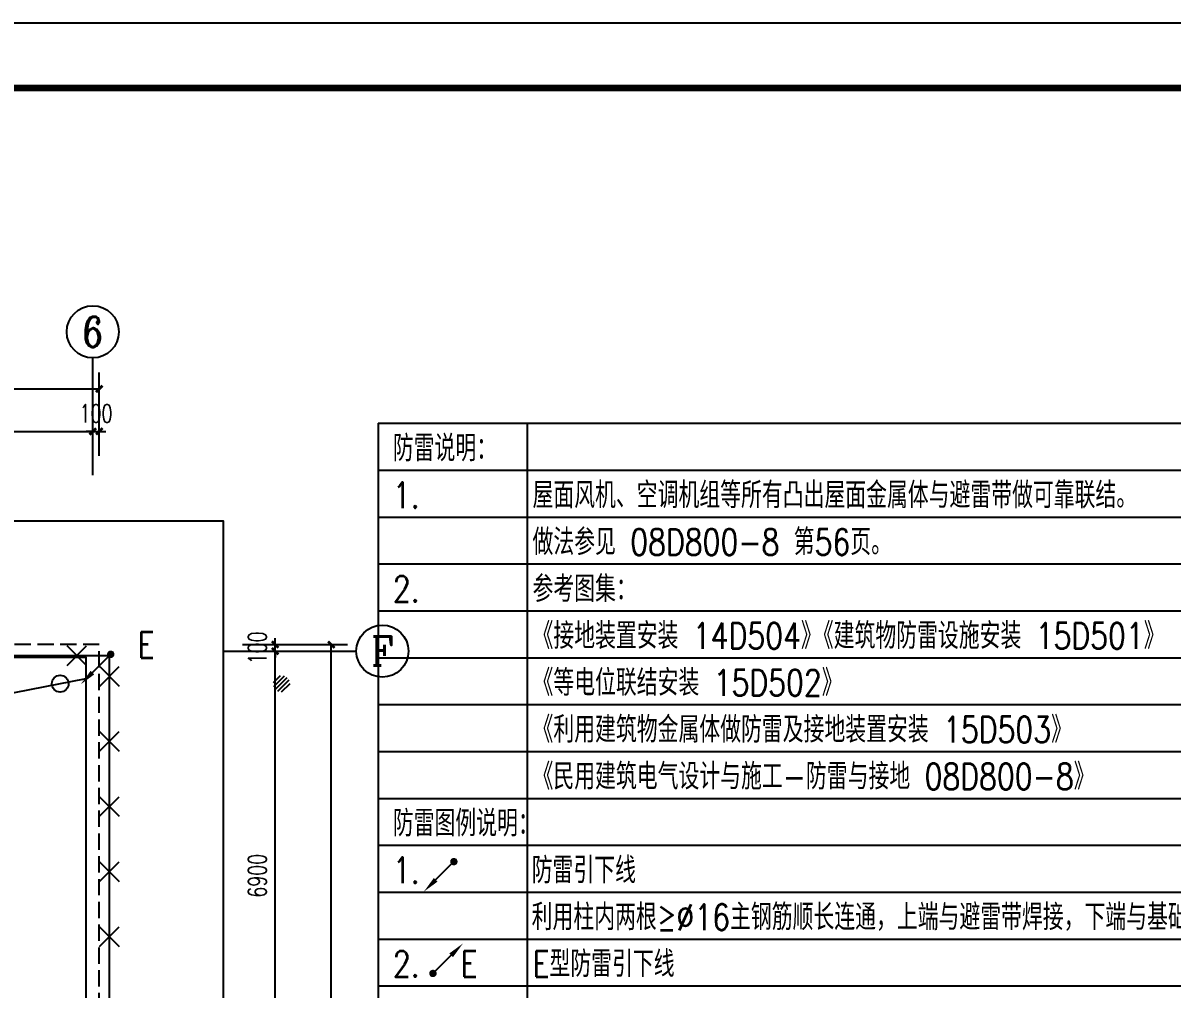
# Model space of a CAD drawing. Extents: x 2350667 to 3185789, y 309667 to 706270.
# Drawn here: x 2406391 to 2424026, y 354232 to 369067 of the extents above; entities that cross this region are included whole.
import ezdxf
from ezdxf.enums import TextEntityAlignment as Align

# ---------------------------------------------------------------- set-up
doc = ezdxf.new("R2010")
doc.units = 0
doc.header["$LTSCALE"] = 1000
doc.linetypes.add('DASH', pattern=[0.35, 0.25, -0.1])
for name, color, linetype in [('0-底图', 7, 'Continuous'), ('A-ANNO-DIMS', 3, 'Continuous'), ('AXIS', 3, 'Continuous'), ('AXIS_TEXT', 7, 'Continuous'), ('BTTK', 7, 'Continuous'), ('LWIRE', 4, 'Continuous'), ('P-FLDR', 7, 'Continuous'), ('PUB_DIM', 3, 'Continuous'), ('PUB_TITLE', 4, 'Continuous'), ('TEL_TEXT', 7, 'Continuous'), ('WIRE-避雷', 4, 'Continuous'), ('表格', 7, 'Continuous')]:
    doc.layers.add(name, color=color, linetype=linetype)
doc.styles.add('_TCH_AXIS', font='COMPLEX', dxfattribs={"bigfont": 'GBCBIG'})
doc.styles.add('_TEL_DIM', font='SIMPLEX', dxfattribs={"width": 0.8, "height": 3.5, "bigfont": 'HZTXT'})
doc.styles.add('A_DIM_T3', font='SIMPLEX', dxfattribs={"width": 0.7, "bigfont": 'HZ'})
doc.styles.add('COMPLEX', font='COMPLEX')
doc.styles.add('HZ(TK)', font='geniso.shx', dxfattribs={"width": 0.9, "bigfont": 'hztxt.shx'})
doc.styles.get("Standard").update_dxf_attribs({"font": 'geniso.shx', "bigfont": 'hztxt.shx'})
doc.dimstyles.new('_TCH_ARCH&&100', dxfattribs={"dimtxt": 280, "dimasz": 100, "dimexe": 250, "dimexo": 300, "dimgap": 135, "dimtad": 1, "dimdec": 0, "dimzin": 0, "dimdsep": 46, "dimtxsty": 'A_DIM_T3', "dimblk": 'ARCHTICK', "dimcen": 0.09, "dimclrt": 7, "dimazin": 2, "dimtfac": 1, "dimtdec": 0, "dimtix": 1, "dimtmove": 2, "dimatfit": 3, "dimfxl": 150, "dimtolj": 1, "dimtzin": 0, "dimarcsym": 0})

# ---------------------------------------------------------------- blocks, each defined once
blk = doc.blocks.new('vhtemplate_2020年新竖式图框_A1')
at = {"layer": 'PUB_TITLE', "color": 7}
blk.add_lwpolyline([(0, 594), (841, 594), (841, 0), (0, 0)], close=True, dxfattribs=at)
at = {"layer": 'PUB_TITLE', "const_width": 1}
blk.add_lwpolyline([(25, 10), (831, 10), (831, 584), (25, 584)], close=True, dxfattribs=at)
at = {"layer": 'BTTK', "color": 4, "style": 'HZ(TK)', "width": 0.9}
for tag, p in [('合作单位', (796, 511.5)), ('建设单位', (796, 209.5)), ('工程名称', (796, 176.5)), ('子项名称', (806, 160)), ('图纸名称', (796, 141))]:
    blk.add_attdef(tag, text='', height=3.5, dxfattribs=at).set_placement(p, align=Align.MIDDLE_CENTER)
for tag, p in [('注册证书号', (808.5, 309.01)), ('注册印章号', (808.5, 301.01)), ('设计号', (806, 193)), ('图别', (789.75, 34)), ('图号', (822.25, 34)), ('版本号', (789.75, 26)), ('日期', (822.25, 26))]:
    blk.add_attdef(tag, text='', height=3.5, dxfattribs=at).set_placement(p, align=Align.MIDDLE)
blk = doc.blocks.new('$TelecSys$00000080')
for p, q in [((-0.7, -0.7), (0, 0)), ((0.104, 0.104), (0.104, 0.104)), ((-0.104, -0.104), (-0.104, -0.104))]:
    blk.add_line(p, q)
at = {"const_width": 0.142}
blk.add_lwpolyline([(0.071, 0, 1), (-0.071, 0, 1)], format="xyb", close=True, dxfattribs=at)
blk.add_solid([(-0.63, -0.77), (-0.77, -0.63), (-1.15, -1.15)])
at = {"width": 0.8, "flags": 9}
blk.add_attdef('A', (0, 0), '', height=0.00002, rotation=180, dxfattribs=at)
blk = doc.blocks.new('$TelecSys$00000079')
for p, q in [((0.7, 0.7), (0, 0)), ((0.104, 0.104), (0.104, 0.104)), ((-0.104, -0.104), (-0.104, -0.104))]:
    blk.add_line(p, q)
at = {"const_width": 0.142}
blk.add_lwpolyline([(-0.071, 0, 1), (0.071, 0, 1)], format="xyb", close=True, dxfattribs=at)
blk.add_solid([(0.63, 0.77), (0.77, 0.63), (1.15, 1.15)])
at = {"width": 0.8, "flags": 9}
blk.add_attdef('A', (0, 0), '', height=0.00002, dxfattribs=at)
blk = doc.blocks.new('$TelecSys$00000009')
for p, q in [((-0.5, 0.5), (0.5, -0.5)), ((0.5, 0.5), (-0.5, -0.5))]:
    blk.add_line(p, q)
blk = doc.blocks.new('_ArchTick')
at = {"color": 0, "linetype": 'ByBlock', "const_width": 0.4}
blk.add_lwpolyline([(-0.5, -0.5), (0.5, 0.5)], dxfattribs=at)
blk = doc.blocks.new('*D824')
at = {"layer": 'A-ANNO-DIMS', "color": 0, "lineweight": -2, "transparency": 16777216}
for p, q in [((2842852, -42193), (2843602, -42193)), ((2843352, -49093), (2843352, -42193)), ((2842852, -49093), (2843602, -49093))]:
    blk.add_line(p, q, dxfattribs=at)
at = {"layer": 'Defpoints', "color": 0, "transparency": 16777216}
for p in [(2842552, -42193), (2843352, -42193), (2842552, -49093)]:
    blk.add_point(p, dxfattribs=at)
at = {"layer": 'A-ANNO-DIMS', "color": 0, "lineweight": -2, "transparency": 16777216, "xscale": 100, "yscale": 100, "zscale": 100}
for p, rotation in [((2843352, -42193), 90), ((2843352, -49093), 270)]:
    blk.add_blockref('_ArchTick', p, dxfattribs=dict(at, rotation=rotation))
at = {"layer": 'A-ANNO-DIMS', "color": 7, "transparency": 16777216, "insert": (2843077, -45643), "char_height": 280, "attachment_point": 5, "rotation": 90, "style": 'A_DIM_T3'}
blk.add_mtext('\\A1;6900', dxfattribs=at)
blk = doc.blocks.new('*D825')
at = {"layer": 'A-ANNO-DIMS', "color": 0, "lineweight": -2, "transparency": 16777216}
for p, q in [((2842852, -42093), (2843602, -42093)), ((2843352, -42093), (2843352, -41993)), ((2843352, -42193), (2843352, -42093)), ((2842852, -42193), (2843602, -42193)), ((2843352, -42193), (2843352, -42293))]:
    blk.add_line(p, q, dxfattribs=at)
at = {"layer": 'Defpoints', "color": 0, "transparency": 16777216}
for p in [(2842552, -42093), (2843352, -42093), (2842552, -42193)]:
    blk.add_point(p, dxfattribs=at)
at = {"layer": 'A-ANNO-DIMS', "color": 0, "lineweight": -2, "transparency": 16777216, "xscale": 100, "yscale": 100, "zscale": 100}
for p, rotation in [((2843352, -42093), 270), ((2843352, -42193), 90)]:
    blk.add_blockref('_ArchTick', p, dxfattribs=dict(at, rotation=rotation))
at = {"layer": 'A-ANNO-DIMS', "color": 7, "transparency": 16777216, "insert": (2843077, -42143), "char_height": 280, "attachment_point": 5, "rotation": 90, "style": 'A_DIM_T3'}
blk.add_mtext('\\A1;100', dxfattribs=at)
blk = doc.blocks.new('*D826')
at = {"layer": 'Defpoints', "color": 0, "transparency": 16777216}
for p in [(2842552, -42093), (2844213, -42093), (2842552, -77093)]:
    blk.add_point(p, dxfattribs=at)
at = {"layer": 'PUB_DIM', "color": 0, "lineweight": -2, "transparency": 16777216}
for p, q in [((2842852, -42093), (2844463, -42093)), ((2844213, -77093), (2844213, -42093)), ((2842852, -77093), (2844463, -77093))]:
    blk.add_line(p, q, dxfattribs=at)
at = {"layer": 'PUB_DIM', "color": 0, "lineweight": -2, "transparency": 16777216, "xscale": 100, "yscale": 100, "zscale": 100}
for p, rotation in [((2844213, -42093), 90), ((2844213, -77093), 270)]:
    blk.add_blockref('_ArchTick', p, dxfattribs=dict(at, rotation=rotation))
at = {"layer": 'PUB_DIM', "color": 7, "transparency": 16777216, "insert": (2843938, -59593), "char_height": 280, "attachment_point": 5, "rotation": 90, "style": 'A_DIM_T3'}
blk.add_mtext('\\A1;35000', dxfattribs=at)
blk = doc.blocks.new('*D839')
at = {"layer": 'A-ANNO-DIMS', "color": 0, "lineweight": -2, "transparency": 16777216}
for p, q in [((2833652, -39192), (2833652, -38569)), ((2840552, -39192), (2840552, -38569)), ((2833652, -38819), (2840552, -38819))]:
    blk.add_line(p, q, dxfattribs=at)
at = {"layer": 'Defpoints', "color": 0, "transparency": 16777216}
for p in [(2840552, -38819), (2833652, -39492), (2840552, -39492)]:
    blk.add_point(p, dxfattribs=at)
at = {"layer": 'A-ANNO-DIMS', "color": 0, "lineweight": -2, "transparency": 16777216, "xscale": 100, "yscale": 100, "zscale": 100, "rotation": 180}
blk.add_blockref('_ArchTick', (2833652, -38819), dxfattribs=at)
at = {"layer": 'A-ANNO-DIMS', "color": 0, "lineweight": -2, "transparency": 16777216, "xscale": 100, "yscale": 100, "zscale": 100}
blk.add_blockref('_ArchTick', (2840552, -38819), dxfattribs=at)
at = {"layer": 'A-ANNO-DIMS', "color": 7, "transparency": 16777216, "insert": (2837102, -38544), "char_height": 280, "attachment_point": 5, "style": 'A_DIM_T3'}
blk.add_mtext('\\A1;6900', dxfattribs=at)
blk = doc.blocks.new('*D840')
at = {"layer": 'A-ANNO-DIMS', "color": 0, "lineweight": -2, "transparency": 16777216}
for p, q in [((2840552, -39192), (2840552, -38569)), ((2840652, -39192), (2840652, -38569)), ((2840552, -38819), (2840452, -38819)), ((2840552, -38819), (2840652, -38819)), ((2840652, -38819), (2840752, -38819))]:
    blk.add_line(p, q, dxfattribs=at)
at = {"layer": 'Defpoints', "color": 0, "transparency": 16777216}
for p in [(2840652, -38819), (2840552, -39492), (2840652, -39492)]:
    blk.add_point(p, dxfattribs=at)
at = {"layer": 'A-ANNO-DIMS', "color": 0, "lineweight": -2, "transparency": 16777216, "xscale": 100, "yscale": 100, "zscale": 100}
blk.add_blockref('_ArchTick', (2840552, -38819), dxfattribs=at)
at = {"layer": 'A-ANNO-DIMS', "color": 0, "lineweight": -2, "transparency": 16777216, "xscale": 100, "yscale": 100, "zscale": 100, "rotation": 180}
blk.add_blockref('_ArchTick', (2840652, -38819), dxfattribs=at)
at = {"layer": 'A-ANNO-DIMS', "color": 7, "transparency": 16777216, "insert": (2840602, -38544), "char_height": 280, "attachment_point": 5, "style": 'A_DIM_T3'}
blk.add_mtext('\\A1;100', dxfattribs=at)
blk = doc.blocks.new('*D842')
at = {"layer": 'Defpoints', "color": 0, "transparency": 16777216}
for p in [(2840652, -38166), (2805952, -39492), (2840652, -39492)]:
    blk.add_point(p, dxfattribs=at)
at = {"layer": 'PUB_DIM', "color": 0, "lineweight": -2, "transparency": 16777216}
for p, q in [((2805952, -39192), (2805952, -37916)), ((2840652, -39192), (2840652, -37916)), ((2805952, -38166), (2840652, -38166))]:
    blk.add_line(p, q, dxfattribs=at)
at = {"layer": 'PUB_DIM', "color": 0, "lineweight": -2, "transparency": 16777216, "xscale": 100, "yscale": 100, "zscale": 100, "rotation": 180}
blk.add_blockref('_ArchTick', (2805952, -38166), dxfattribs=at)
at = {"layer": 'PUB_DIM', "color": 0, "lineweight": -2, "transparency": 16777216, "xscale": 100, "yscale": 100, "zscale": 100}
blk.add_blockref('_ArchTick', (2840652, -38166), dxfattribs=at)
at = {"layer": 'PUB_DIM', "color": 7, "transparency": 16777216, "insert": (2823302, -37891), "char_height": 280, "attachment_point": 5, "style": 'A_DIM_T3'}
blk.add_mtext('\\A1;34700', dxfattribs=at)
blk = doc.blocks.new('_AXISO')
blk.add_circle((0, 0), 0.5)
at = {"layer": 'AXIS_TEXT', "style": 'COMPLEX', "width": 1.041667}
blk.add_attdef('A', text='', height=0.56, dxfattribs=at).set_placement((-0.25, -0.28), (0.25, -0.28), align=Align.FIT)
blk = doc.blocks.new('hjkhk')
at = {"layer": 'P-FLDR'}
h = blk.add_hatch(dxfattribs=at)
h.set_pattern_fill('ANSI31', color=256, scale=30)
h.set_pattern_definition([(45, (2043317.495, 364748.18), (-33.6759605, 33.6759605), [])])
edge = h.paths.add_edge_path()
edge.add_arc((2809952.3, -42692.9), 128, 0, 360)
edge = h.paths.add_edge_path()
edge.add_arc((2823912.8, -42692.9), 128, 0, 360)
edge = h.paths.add_edge_path()
edge.add_arc((2843452.3, -42692.9), 128, 0, 360)
edge = h.paths.add_edge_path()
edge.add_arc((2843452.3, -76492.9), 128, 0, 360)
edge = h.paths.add_edge_path()
edge.add_arc((2823912.8, -76492.9), 128, 0, 360)
edge = h.paths.add_edge_path()
edge.add_arc((2809952.3, -76492.9), 128, 0, 360)
for points in [[(2804052.3, -40192.9), (2842552.3, -40192.9), (2842552.3, -78992.9), (2804052.3, -78992.9)], [(2806152.3, -76892.9), (2840452.3, -76892.9), (2840452.3, -42292.9), (2806152.3, -42292.9)]]:
    blk.add_lwpolyline(points, close=True)
at = {"linetype": 'DASH'}
blk.add_lwpolyline([(2805952.3, -77092.9), (2840652.3, -77092.9), (2840652.3, -42092.9), (2805952.3, -42092.9)], close=True, dxfattribs=at)
blk.add_lwpolyline([(2809952.3, -42692.9), (2815537.7, -44598.5), (2820516.8, -42693.7), (2830282.5, -44598.5), (2840452.3, -42615.5)])
blk.add_circle((2840052.3, -42692.9), 128)
at = {"layer": 'AXIS'}
for p, q in [((2840552.3, -39492.1), (2840552.3, -37690.1)), ((2842552.3, -42192.9), (2844596.7, -42192.9))]:
    blk.add_line(p, q, dxfattribs=at)
ref = blk.add_blockref('_AXISO', (2840552.3, -37290.1), dxfattribs=dict(at, xscale=800, yscale=800, zscale=800))
ref.add_attrib('A', '6', dxfattribs={"layer": 'AXIS_TEXT', "height": 465.9, "style": '_TCH_AXIS'}).set_placement((2840397, -37523.1), (2840707.7, -37523.1), align=Align.FIT)
ref = blk.add_blockref('_AXISO', (2844996.7, -42192.9), dxfattribs=dict(at, xscale=800, yscale=800, zscale=800))
ref.add_attrib('A', 'F', dxfattribs={"layer": 'AXIS_TEXT', "height": 445.4, "style": '_TCH_AXIS'}).set_placement((2844827, -42415.6), (2845166.4, -42415.6), align=Align.FIT)
at = {"layer": 'A-ANNO-DIMS'}
for p1, p2, distance, picture, middle in [((2833652.3, -39492.1), (2840552.3, -39492.1), 673.6, '*D839', (2837102.3, -38543.5)), ((2840552.3, -39492.1), (2840652.3, -39492.1), 673.6, '*D840', (2840602.3, -38543.5)), ((2842552.3, -42192.9), (2842552.3, -42092.9), -800, '*D825', (2843077.3, -42142.9)), ((2842552.3, -49092.9), (2842552.3, -42192.9), -800, '*D824', (2843077.3, -45642.9))]:
    dim = blk.add_aligned_dim(p1=p1, p2=p2, distance=distance, dimstyle='_TCH_ARCH&&100', dxfattribs=at)
    dim.commit()
    dim.dimension.update_dxf_attribs({"geometry": picture, "text_midpoint": middle})
at = {"layer": 'PUB_DIM'}
for p1, p2, distance, picture, middle in [((2805952.3, -39492.1), (2840652.3, -39492.1), 1326.5, '*D842', (2823302.3, -37890.6)), ((2842552.3, -77092.9), (2842552.3, -42092.9), -1661, '*D826', (2843938.4, -59592.9))]:
    dim = blk.add_aligned_dim(p1=p1, p2=p2, distance=distance, dimstyle='_TCH_ARCH&&100', dxfattribs=at)
    dim.commit()
    dim.dimension.update_dxf_attribs({"geometry": picture, "text_midpoint": middle})

msp = doc.modelspace()

# ---------------------------------------------------------------- linework, layer by layer
at = {"layer": 'WIRE-避雷', "const_width": 30}
msp.add_lwpolyline([(2373064, 324539), (2407697, 324535), (2407718, 359352), (2373025, 359355)], dxfattribs=at)
at = {"layer": '表格', "color": 8}
for p, q in [((2411840, 362919), (2426347, 362919)), ((2411840, 362919), (2411840, 341319)), ((2414130, 362919), (2414130, 341319)), ((2411840, 362199), (2426347, 362199)), ((2411840, 361479), (2426347, 361479)), ((2411840, 360759), (2426347, 360759)), ((2411840, 360039), (2426347, 360039)), ((2411840, 359319), (2426347, 359319)), ((2411840, 358599), (2426347, 358599)), ((2411840, 357879), (2426347, 357879)), ((2411840, 357159), (2426347, 357159)), ((2411840, 356439), (2426347, 356439)), ((2411840, 355719), (2426347, 355719)), ((2411840, 354999), (2426347, 354999)), ((2411840, 354279), (2426347, 354279))]:
    msp.add_line(p, q, dxfattribs=at)

# ---------------------------------------------------------------- block references
at = {"layer": '0-底图', "xscale": 100, "yscale": 100, "zscale": 100}
msp.add_blockref('vhtemplate_2020年新竖式图框_A1', (2350667, 309667), dxfattribs=at)
at = {"layer": '0-底图'}
msp.add_blockref('hjkhk', (-433090, 401614), dxfattribs=at)
at = {"layer": 'LWIRE', "xscale": 300, "yscale": 300, "zscale": 300}
for p, rotation in [((2407218, 359352), 179.9942496726783), ((2407718, 359035), 89.96542700797397), ((2407717, 358035), 89.96542700797397), ((2407717, 357035), 89.96542700797397), ((2407716, 356035), 89.96542700797397), ((2407715, 355035), 89.96542700797397)]:
    msp.add_blockref('$TelecSys$00000009', p, dxfattribs=dict(at, rotation=rotation))
at = {"layer": 'LWIRE', "xscale": 400, "yscale": 400, "zscale": 400}
for name, p in [('$TelecSys$00000080', (2407738, 359372)), ('$TelecSys$00000080', (2413004, 356188)), ('$TelecSys$00000079', (2412683, 354471))]:
    msp.add_blockref(name, p, dxfattribs=at)

# ---------------------------------------------------------------- texts
at = {"layer": 'TEL_TEXT', "style": '_TEL_DIM', "width": 0.8}
for s, p in [('防雷说明：', (2412067, 362336)), ('屋面风机、空调机组等所有凸出屋面金属体与避雷带做可靠联结。', (2414211, 361616)), ('1.', (2412067, 361616)), ('做法参见 08D800-8 第56页。', (2414211, 360896)), ('2.', (2412067, 360176)), ('参考图集：', (2414211, 360176)), ('《接地装置安装 14D504》', (2414211, 359456)), ('《建筑物防雷设施安装 15D501》', (2418513, 359456)), ('E', (2408149, 359317)), ('《等电位联结安装 15D502》', (2414211, 358736)), ('《利用建筑物金属体做防雷及接地装置安装 15D503》', (2414211, 358016)), ('《民用建筑电气设计与施工-防雷与接地 08D800-8》', (2414211, 357296)), ('防雷图例说明：', (2412067, 356576)), ('1.', (2412067, 355856)), ('防雷引下线', (2414198, 355856)), ('利用柱内两根≥%%C16主钢筋顺长连通，上端与避雷带焊接，下端与基础钢筋焊接。', (2414198, 355136)), ('2.', (2412067, 354417)), ('E', (2413106, 354417)), ('E型防雷引下线', (2414211, 354417))]:
    msp.add_text(s, height=400, dxfattribs=at).set_placement(p)

doc.saveas('drawing.dxf')
